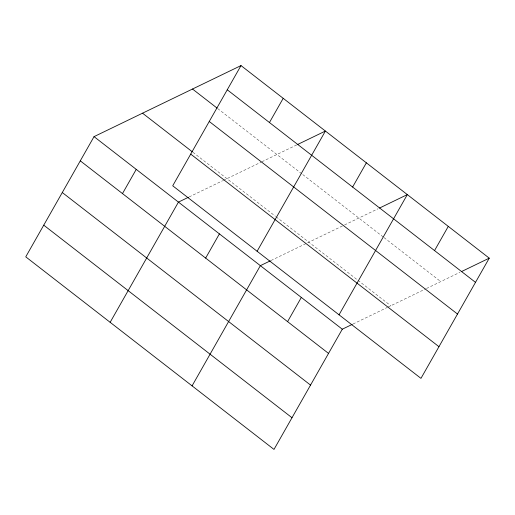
<?xml version="1.0" encoding="UTF-8"?>
<svg xmlns="http://www.w3.org/2000/svg" width="515" height="515" viewBox="0 0 515 515"><rect width="100%" height="100%" fill="white"/><g stroke="black" fill="none" stroke-linecap="round" stroke-linejoin="round"><path stroke-width="0.39" stroke-dasharray="2.58 1.93" d="M189.14 196.936L222.66 180.733M223.375 180.385L261.202 162.096M261.916 161.755L296.878 144.85M271.064 260.487L343.84 225.3M344.554 224.958L378.087 208.742M352.987 324.032L387.222 307.481M387.93 307.14L425.763 288.851M426.478 288.503L460.011 272.293M217.697 108.575L302.112 174.057M302.743 174.546L383.405 237.119M384.036 237.608L440.75 281.602M192.925 152.279L275.467 216.3M276.091 216.789L357.384 279.851M358.015 280.34L390.788 305.762"/><path stroke-width="0.77" d="M241.001 65.585L172.712 185.793L420.961 378.364L489.25 258.157L241.001 65.585L94.039 136.636L25.75 256.843L273.999 449.415L342.288 329.207L352.273 324.379M122.486 193.582L136.243 169.371M110.152 322.319L178.441 202.112L188.426 197.284M269.448 122.531L283.205 98.32M205.652 258.092L219.403 233.887M257.114 251.269L325.403 131.055L297.593 144.503M192.076 385.87L260.365 265.656L270.349 260.828M352.614 187.042L366.365 162.83M287.576 321.643L301.327 297.432M339.037 314.813L407.326 194.606L379.51 208.054M434.538 250.586L448.288 226.381M461.434 271.605L489.25 258.157M227.25 89.79L475.5 282.362M192.501 89.031L217.066 108.086M209.251 121.476L457.5 314.041M142.533 113.191L192.295 151.79M190.711 154.114L438.96 346.685M94.039 136.636L342.288 329.207M80.288 160.847L328.538 353.412M62.289 192.526L310.539 385.098M43.749 225.164L291.999 417.736"/></g></svg>
